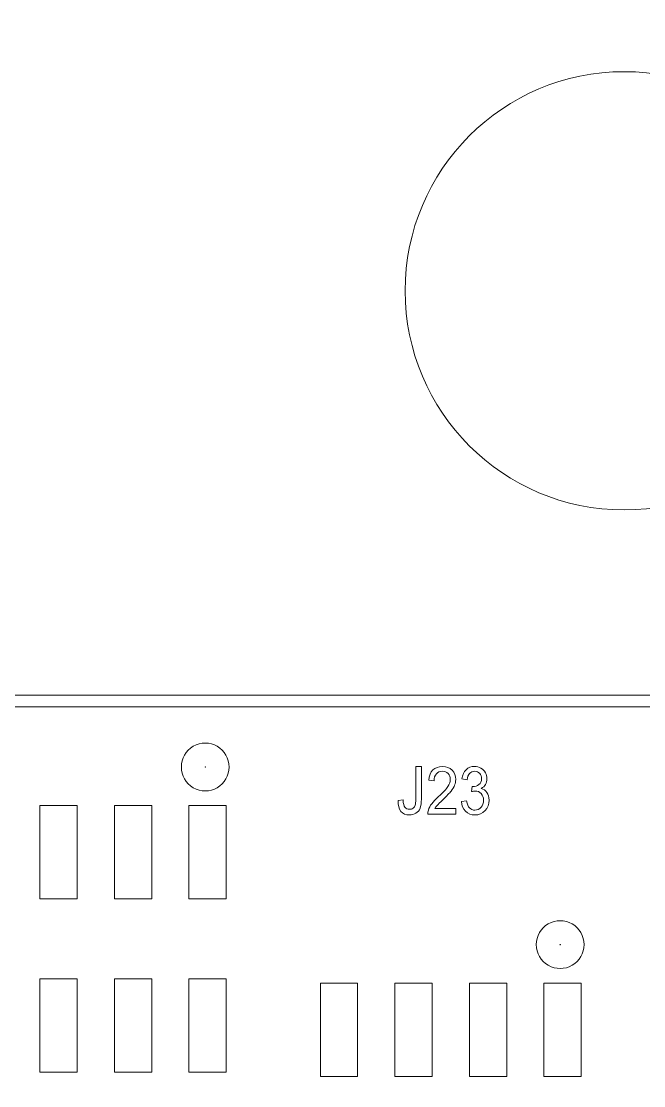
# Model space of a CAD drawing. Header units: millimetres. Extents: x -90 to 99, y -65 to 67.
# Drawn here: x 12.33 to 19.01, y 25.55 to 36.97 of the extents above; entities that cross this region are included whole.
import ezdxf

# ---------------------------------------------------------------- set-up
doc = ezdxf.new("R2010")
doc.units = ezdxf.units.MM
doc.header["$MEASUREMENT"] = 0
for name, color, linetype in [('BG_OUTLINE', 7, 'Continuous'), ('PG_SILKSCREEN_TOP', 7, 'Continuous'), ('PIN_TOP', 7, 'Continuous'), ('RD_SILKSCREEN_TOP', 7, 'Continuous')]:
    doc.layers.add(name, color=color, linetype=linetype)

msp = doc.modelspace()

# ---------------------------------------------------------------- linework, layer by layer
at = {"layer": 'BG_OUTLINE', "color": 3, "lineweight": 9}
msp.add_open_spline([(-71.7269, -61.8795), (-71.7269, -61.8795), (-71.7343, 42.2681), (-71.7343, 42.2681), (-71.7343, 42.2681), (-71.7348, 43.0066), (-71.4419, 43.715), (-70.92, 44.2375), (-70.92, 44.2375), (-70.3982, 44.76), (-69.6866, 45.0538), (-68.9482, 45.0543), (-68.9482, 45.0543), (-68.9482, 45.0543), (75.2046, 45.0543), (75.2046, 45.0543), (75.2046, 45.0543), (76.8319, 45.0552), (78.1763, 43.7805), (78.2661, 42.1556), (78.2661, 42.1556), (78.2661, 42.1556), (78.2661, 31.2814), (78.2661, 31.2814), (78.2661, 31.2814), (78.2661, 31.2814), (72.2646, 31.2814), (72.2646, 31.2814), (72.2646, 31.2814), (72.2646, 31.2814), (72.2646, 26.9814), (72.2646, 26.9814), (72.2646, 26.9814), (72.2646, 26.9814), (78.2661, 26.9814), (78.2661, 26.9814), (78.2661, 26.9814), (78.2661, 26.9814), (78.2661, 18.6553), (78.2661, 18.6553), (78.2661, 18.6553), (78.2661, 18.6553), (72.2496, 18.6553), (72.2496, 18.6553), (72.2496, 18.6553), (72.2496, 18.6553), (72.2496, 14.3553), (72.2496, 14.3553), (72.2496, 14.3553), (72.2496, 14.3553), (78.2661, 14.3553), (78.2661, 14.3553), (78.2661, 14.3553), (78.2661, 14.3553), (78.2661, 9.255), (78.2661, 9.255), (78.2661, 9.255), (78.2661, 9.255), (72.2648, 9.255), (72.2648, 9.255), (72.2648, 9.255), (72.2648, 9.255), (72.2648, 4.955), (72.2648, 4.955), (72.2648, 4.955), (72.2648, 4.955), (78.2661, 4.955), (78.2661, 4.955), (78.2661, 4.955), (78.2661, 4.955), (78.2661, -3.3762), (78.2661, -3.3762), (78.2661, -3.3762), (78.2661, -3.3762), (72.2445, -3.3762), (72.2445, -3.3762), (72.2445, -3.3762), (72.2445, -3.3762), (72.2445, -7.6762), (72.2445, -7.6762), (72.2445, -7.6762), (72.2445, -7.6762), (78.2661, -7.6762), (78.2661, -7.6762), (78.2661, -7.6762), (78.2661, -7.6762), (78.2661, -12.7615), (78.2661, -12.7615), (78.2661, -12.7615), (78.2661, -12.7615), (72.2651, -12.7615), (72.2651, -12.7615), (72.2651, -12.7615), (72.2651, -12.7615), (72.2651, -17.0615), (72.2651, -17.0615), (72.2651, -17.0615), (72.2651, -17.0615), (78.2661, -17.0615), (78.2661, -17.0615), (78.2661, -17.0615), (78.2661, -17.0615), (78.2661, -25.4097), (78.2661, -25.4097), (78.2661, -25.4097), (78.2661, -25.4097), (72.2656, -25.4097), (72.2656, -25.4097), (72.2656, -25.4097), (72.2656, -25.4097), (72.2656, -29.7097), (72.2656, -29.7097), (72.2656, -29.7097), (72.2656, -29.7097), (78.2661, -29.7097), (78.2661, -29.7097), (78.2661, -29.7097), (78.2661, -29.7097), (78.2661, -34.793), (78.2661, -34.793), (78.2661, -34.793), (78.2661, -34.793), (72.2679, -34.793), (72.2679, -34.793), (72.2679, -34.793), (72.2679, -34.793), (72.2679, -39.0929), (72.2679, -39.0929), (72.2679, -39.0929), (72.2679, -39.0929), (78.2661, -39.0929), (78.2661, -39.0929), (78.2661, -39.0929), (78.2661, -39.0929), (78.2661, -47.4269), (78.2661, -47.4269), (78.2661, -47.4269), (78.2661, -47.4269), (72.2679, -47.4269), (72.2679, -47.4269), (72.2679, -47.4269), (72.2679, -47.4269), (72.2679, -51.7269), (72.2679, -51.7269), (72.2679, -51.7269), (72.2679, -51.7269), (78.2661, -51.7269), (78.2661, -51.7269), (78.2661, -51.7269), (78.2661, -51.7269), (78.2661, -51.8138), (78.2661, -51.8138), (78.2661, -51.8138), (78.2661, -51.8138), (78.2656, -61.8468), (78.2656, -61.8468), (78.2656, -61.8468), (78.2661, -62.6669), (77.9407, -63.4536), (77.3612, -64.0339), (77.3612, -64.0339), (76.7817, -64.6142), (75.9915, -64.9405), (75.1713, -64.941), (75.1713, -64.941), (75.1713, -64.941), (-68.6609, -64.9456), (-68.6609, -64.9456), (-68.6609, -64.9456), (-69.4735, -64.9461), (-70.2531, -64.6237), (-70.8281, -64.0495), (-70.8281, -64.0495), (-71.4031, -63.4752), (-71.7264, -62.6922), (-71.7269, -61.8795)], degree=3, knots=[0, 0, 0, 0, 0.0227273, 0.0227273, 0.0227273, 0.0227273, 0.0454545, 0.0454545, 0.0454545, 0.0454545, 0.0681818, 0.0681818, 0.0681818, 0.0681818, 0.0909091, 0.0909091, 0.0909091, 0.0909091, 0.1136364, 0.1136364, 0.1136364, 0.1136364, 0.1363636, 0.1363636, 0.1363636, 0.1363636, 0.1590909, 0.1590909, 0.1590909, 0.1590909, 0.1818182, 0.1818182, 0.1818182, 0.1818182, 0.2045455, 0.2045455, 0.2045455, 0.2045455, 0.2272727, 0.2272727, 0.2272727, 0.2272727, 0.25, 0.25, 0.25, 0.25, 0.2727273, 0.2727273, 0.2727273, 0.2727273, 0.2954545, 0.2954545, 0.2954545, 0.2954545, 0.3181818, 0.3181818, 0.3181818, 0.3181818, 0.3409091, 0.3409091, 0.3409091, 0.3409091, 0.3636364, 0.3636364, 0.3636364, 0.3636364, 0.3863636, 0.3863636, 0.3863636, 0.3863636, 0.4090909, 0.4090909, 0.4090909, 0.4090909, 0.4318182, 0.4318182, 0.4318182, 0.4318182, 0.4545455, 0.4545455, 0.4545455, 0.4545455, 0.4772727, 0.4772727, 0.4772727, 0.4772727, 0.5, 0.5, 0.5, 0.5, 0.5227273, 0.5227273, 0.5227273, 0.5227273, 0.5454545, 0.5454545, 0.5454545, 0.5454545, 0.5681818, 0.5681818, 0.5681818, 0.5681818, 0.5909091, 0.5909091, 0.5909091, 0.5909091, 0.6136364, 0.6136364, 0.6136364, 0.6136364, 0.6363636, 0.6363636, 0.6363636, 0.6363636, 0.6590909, 0.6590909, 0.6590909, 0.6590909, 0.6818182, 0.6818182, 0.6818182, 0.6818182, 0.7045455, 0.7045455, 0.7045455, 0.7045455, 0.7272727, 0.7272727, 0.7272727, 0.7272727, 0.75, 0.75, 0.75, 0.75, 0.7727273, 0.7727273, 0.7727273, 0.7727273, 0.7954545, 0.7954545, 0.7954545, 0.7954545, 0.8181818, 0.8181818, 0.8181818, 0.8181818, 0.8409091, 0.8409091, 0.8409091, 0.8409091, 0.8636364, 0.8636364, 0.8636364, 0.8636364, 0.8863636, 0.8863636, 0.8863636, 0.8863636, 0.9090909, 0.9090909, 0.9090909, 0.9090909, 0.9318182, 0.9318182, 0.9318182, 0.9318182, 0.9545455, 0.9545455, 0.9545455, 0.9545455, 0.9772727, 0.9772727, 0.9772727, 0.9772727, 1, 1, 1, 1], dxfattribs=at)
at = {"layer": 'PG_SILKSCREEN_TOP', "color": 6, "lineweight": 9}
for points, knots in [([(21.717, 29.7434), (21.717, 29.7434), (21.717, 29.6164), (21.717, 29.6164), (21.717, 29.6164), (21.717, 29.6164), (-9.1227, 29.6164), (-9.1227, 29.6164), (-9.1227, 29.6164), (-9.1227, 29.6164), (-9.1227, 29.7434), (-9.1227, 29.7434), (-9.1227, 29.7434), (-9.1227, 29.7434), (21.717, 29.7434), (21.717, 29.7434)], [0, 0, 0, 0, 0.25, 0.25, 0.25, 0.25, 0.5, 0.5, 0.5, 0.5, 0.75, 0.75, 0.75, 0.75, 1, 1, 1, 1]), ([(14.045, 28.9725), (14.045, 29.0642), (14.0939, 29.1489), (14.1732, 29.1947), (14.1732, 29.1947), (14.2526, 29.2405), (14.3504, 29.2405), (14.4298, 29.1947), (14.4298, 29.1947), (14.5091, 29.1489), (14.558, 29.0642), (14.558, 28.9725)], [0, 0, 0, 0, 0.3333333, 0.3333333, 0.3333333, 0.3333333, 0.6666667, 0.6666667, 0.6666667, 0.6666667, 1, 1, 1, 1]), ([(14.558, 28.9725), (14.558, 28.8809), (14.5091, 28.7962), (14.4298, 28.7503), (14.4298, 28.7503), (14.3504, 28.7045), (14.2526, 28.7045), (14.1732, 28.7503), (14.1732, 28.7503), (14.0939, 28.7962), (14.045, 28.8809), (14.045, 28.9725)], [0, 0, 0, 0, 0.3333333, 0.3333333, 0.3333333, 0.3333333, 0.6666667, 0.6666667, 0.6666667, 0.6666667, 1, 1, 1, 1]), ([(14.304, 28.9725), (14.304, 28.9734), (14.3036, 28.9743), (14.3028, 28.9747), (14.3028, 28.9747), (14.302, 28.9752), (14.301, 28.9752), (14.3002, 28.9747), (14.3002, 28.9747), (14.2995, 28.9743), (14.299, 28.9734), (14.299, 28.9725)], [0, 0, 0, 0, 0.3333333, 0.3333333, 0.3333333, 0.3333333, 0.6666667, 0.6666667, 0.6666667, 0.6666667, 1, 1, 1, 1]), ([(14.299, 28.9725), (14.299, 28.9716), (14.2995, 28.9708), (14.3002, 28.9703), (14.3002, 28.9703), (14.301, 28.9699), (14.302, 28.9699), (14.3028, 28.9703), (14.3028, 28.9703), (14.3036, 28.9708), (14.304, 28.9716), (14.304, 28.9725)], [0, 0, 0, 0, 0.3333333, 0.3333333, 0.3333333, 0.3333333, 0.6666667, 0.6666667, 0.6666667, 0.6666667, 1, 1, 1, 1]), ([(17.855, 27.0678), (17.855, 27.1594), (17.9039, 27.2441), (17.9832, 27.2899), (17.9832, 27.2899), (18.0626, 27.3358), (18.1604, 27.3358), (18.2398, 27.2899), (18.2398, 27.2899), (18.3191, 27.2441), (18.368, 27.1594), (18.368, 27.0678)], [0, 0, 0, 0, 0.3333333, 0.3333333, 0.3333333, 0.3333333, 0.6666667, 0.6666667, 0.6666667, 0.6666667, 1, 1, 1, 1]), ([(18.368, 27.0678), (18.368, 26.9761), (18.3191, 26.8914), (18.2398, 26.8456), (18.2398, 26.8456), (18.1604, 26.7998), (18.0626, 26.7998), (17.9832, 26.8456), (17.9832, 26.8456), (17.9039, 26.8914), (17.855, 26.9761), (17.855, 27.0678)], [0, 0, 0, 0, 0.3333333, 0.3333333, 0.3333333, 0.3333333, 0.6666667, 0.6666667, 0.6666667, 0.6666667, 1, 1, 1, 1]), ([(18.114, 27.0678), (18.114, 27.0687), (18.1136, 27.0695), (18.1128, 27.07), (18.1128, 27.07), (18.112, 27.0704), (18.111, 27.0704), (18.1102, 27.07), (18.1102, 27.07), (18.1095, 27.0695), (18.109, 27.0687), (18.109, 27.0678)], [0, 0, 0, 0, 0.3333333, 0.3333333, 0.3333333, 0.3333333, 0.6666667, 0.6666667, 0.6666667, 0.6666667, 1, 1, 1, 1]), ([(18.109, 27.0678), (18.109, 27.0669), (18.1095, 27.066), (18.1102, 27.0656), (18.1102, 27.0656), (18.111, 27.0651), (18.112, 27.0651), (18.1128, 27.0656), (18.1128, 27.0656), (18.1136, 27.066), (18.114, 27.0669), (18.114, 27.0678)], [0, 0, 0, 0, 0.3333333, 0.3333333, 0.3333333, 0.3333333, 0.6666667, 0.6666667, 0.6666667, 0.6666667, 1, 1, 1, 1])]:
    msp.add_open_spline(points, degree=3, knots=knots, dxfattribs=at)
at = {"layer": 'PIN_TOP', "lineweight": 9}
for points in [[(21.1471, 34.0799), (21.1471, 35.3778), (20.0949, 36.43), (18.7971, 36.43), (18.7971, 36.43), (17.4992, 36.43), (16.447, 35.3778), (16.447, 34.08), (16.447, 34.08), (16.447, 32.7821), (17.4992, 31.7299), (18.797, 31.7299), (18.797, 31.7299), (20.0949, 31.7299), (21.1471, 32.7821), (21.1471, 34.0799)], [(12.5269, 28.5581), (12.5269, 28.5581), (12.927, 28.5581), (12.927, 28.5581), (12.927, 28.5581), (12.927, 28.5581), (12.927, 27.5581), (12.927, 27.5581), (12.927, 27.5581), (12.927, 27.5581), (12.5269, 27.5581), (12.5269, 27.5581), (12.5269, 27.5581), (12.5269, 27.5581), (12.5269, 28.5581), (12.5269, 28.5581)], [(13.3268, 28.5581), (13.3268, 28.5581), (13.7268, 28.5581), (13.7268, 28.5581), (13.7268, 28.5581), (13.7268, 28.5581), (13.7268, 27.5581), (13.7268, 27.5581), (13.7268, 27.5581), (13.7268, 27.5581), (13.3268, 27.5581), (13.3268, 27.5581), (13.3268, 27.5581), (13.3268, 27.5581), (13.3268, 28.5581), (13.3268, 28.5581)], [(14.1269, 28.5581), (14.1269, 28.5581), (14.5269, 28.5581), (14.5269, 28.5581), (14.5269, 28.5581), (14.5269, 28.5581), (14.5269, 27.5581), (14.5269, 27.5581), (14.5269, 27.5581), (14.5269, 27.5581), (14.1269, 27.5581), (14.1269, 27.5581), (14.1269, 27.5581), (14.1269, 27.5581), (14.1269, 28.5581), (14.1269, 28.5581)], [(12.5269, 26.7001), (12.5269, 26.7001), (12.927, 26.7001), (12.927, 26.7001), (12.927, 26.7001), (12.927, 26.7001), (12.927, 25.7001), (12.927, 25.7001), (12.927, 25.7001), (12.927, 25.7001), (12.5269, 25.7001), (12.5269, 25.7001), (12.5269, 25.7001), (12.5269, 25.7001), (12.5269, 26.7001), (12.5269, 26.7001)], [(13.3268, 26.7001), (13.3268, 26.7001), (13.7268, 26.7001), (13.7268, 26.7001), (13.7268, 26.7001), (13.7268, 26.7001), (13.7268, 25.7001), (13.7268, 25.7001), (13.7268, 25.7001), (13.7268, 25.7001), (13.3268, 25.7001), (13.3268, 25.7001), (13.3268, 25.7001), (13.3268, 25.7001), (13.3268, 26.7001), (13.3268, 26.7001)], [(14.1269, 26.7001), (14.1269, 26.7001), (14.5269, 26.7001), (14.5269, 26.7001), (14.5269, 26.7001), (14.5269, 26.7001), (14.5269, 25.7001), (14.5269, 25.7001), (14.5269, 25.7001), (14.5269, 25.7001), (14.1269, 25.7001), (14.1269, 25.7001), (14.1269, 25.7001), (14.1269, 25.7001), (14.1269, 26.7001), (14.1269, 26.7001)], [(15.5368, 26.6534), (15.5368, 26.6534), (15.9369, 26.6534), (15.9369, 26.6534), (15.9369, 26.6534), (15.9369, 26.6534), (15.9369, 25.6534), (15.9369, 25.6534), (15.9369, 25.6534), (15.9369, 25.6534), (15.5368, 25.6534), (15.5368, 25.6534), (15.5368, 25.6534), (15.5368, 25.6534), (15.5368, 26.6534), (15.5368, 26.6534)], [(16.3369, 26.6534), (16.3369, 26.6534), (16.737, 26.6534), (16.737, 26.6534), (16.737, 26.6534), (16.737, 26.6534), (16.737, 25.6534), (16.737, 25.6534), (16.737, 25.6534), (16.737, 25.6534), (16.3369, 25.6534), (16.3369, 25.6534), (16.3369, 25.6534), (16.3369, 25.6534), (16.3369, 26.6534), (16.3369, 26.6534)], [(17.1368, 26.6534), (17.1368, 26.6534), (17.5368, 26.6534), (17.5368, 26.6534), (17.5368, 26.6534), (17.5368, 26.6534), (17.5368, 25.6534), (17.5368, 25.6534), (17.5368, 25.6534), (17.5368, 25.6534), (17.1368, 25.6534), (17.1368, 25.6534), (17.1368, 25.6534), (17.1368, 25.6534), (17.1368, 26.6534), (17.1368, 26.6534)], [(17.9369, 26.6534), (17.9369, 26.6534), (18.3369, 26.6534), (18.3369, 26.6534), (18.3369, 26.6534), (18.3369, 26.6534), (18.3369, 25.6534), (18.3369, 25.6534), (18.3369, 25.6534), (18.3369, 25.6534), (17.9369, 25.6534), (17.9369, 25.6534), (17.9369, 25.6534), (17.9369, 25.6534), (17.9369, 26.6534), (17.9369, 26.6534)]]:
    msp.add_open_spline(points, degree=3, knots=[0, 0, 0, 0, 0.25, 0.25, 0.25, 0.25, 0.5, 0.5, 0.5, 0.5, 0.75, 0.75, 0.75, 0.75, 1, 1, 1, 1], dxfattribs=at)
at = {"layer": 'RD_SILKSCREEN_TOP', "color": 8, "lineweight": 9}
for points, knots in [([(16.3711, 28.6116), (16.3711, 28.6116), (16.4254, 28.6199), (16.4254, 28.6199), (16.4254, 28.6199), (16.4268, 28.581), (16.4333, 28.5543), (16.4449, 28.54), (16.4449, 28.54), (16.4565, 28.5257), (16.4725, 28.5185), (16.4929, 28.5185), (16.4929, 28.5185), (16.5081, 28.5185), (16.5211, 28.5223), (16.532, 28.5302), (16.532, 28.5302), (16.543, 28.5379), (16.5505, 28.5484), (16.5546, 28.5617), (16.5546, 28.5617), (16.5588, 28.5751), (16.5608, 28.5963), (16.5608, 28.6255), (16.5608, 28.6255), (16.5608, 28.6255), (16.5608, 28.9762), (16.5608, 28.9762), (16.5608, 28.9762), (16.5608, 28.9762), (16.621, 28.9762), (16.621, 28.9762), (16.621, 28.9762), (16.621, 28.9762), (16.621, 28.6293), (16.621, 28.6293), (16.621, 28.6293), (16.621, 28.5867), (16.6165, 28.5536), (16.6073, 28.5303), (16.6073, 28.5303), (16.598, 28.5069), (16.5834, 28.4891), (16.5635, 28.4768), (16.5635, 28.4768), (16.5435, 28.4646), (16.5201, 28.4584), (16.4932, 28.4584), (16.4932, 28.4584), (16.4533, 28.4584), (16.4229, 28.4712), (16.4015, 28.497), (16.4015, 28.497), (16.3804, 28.5227), (16.3703, 28.5609), (16.3711, 28.6116)], [0, 0, 0, 0, 0.0714286, 0.0714286, 0.0714286, 0.0714286, 0.1428571, 0.1428571, 0.1428571, 0.1428571, 0.2142857, 0.2142857, 0.2142857, 0.2142857, 0.2857143, 0.2857143, 0.2857143, 0.2857143, 0.3571429, 0.3571429, 0.3571429, 0.3571429, 0.4285714, 0.4285714, 0.4285714, 0.4285714, 0.5, 0.5, 0.5, 0.5, 0.5714286, 0.5714286, 0.5714286, 0.5714286, 0.6428571, 0.6428571, 0.6428571, 0.6428571, 0.7142857, 0.7142857, 0.7142857, 0.7142857, 0.7857143, 0.7857143, 0.7857143, 0.7857143, 0.8571429, 0.8571429, 0.8571429, 0.8571429, 0.9285714, 0.9285714, 0.9285714, 0.9285714, 1, 1, 1, 1]), ([(16.99, 28.5272), (16.99, 28.5272), (16.99, 28.4671), (16.99, 28.4671), (16.99, 28.4671), (16.99, 28.4671), (16.6896, 28.4671), (16.6896, 28.4671), (16.6896, 28.4671), (16.6891, 28.4822), (16.6913, 28.4966), (16.696, 28.5105), (16.696, 28.5105), (16.7036, 28.5335), (16.7159, 28.556), (16.7327, 28.5783), (16.7327, 28.5783), (16.7497, 28.6004), (16.774, 28.6262), (16.8057, 28.6553), (16.8057, 28.6553), (16.8552, 28.7007), (16.8886, 28.7366), (16.906, 28.7632), (16.906, 28.7632), (16.9233, 28.7896), (16.932, 28.8148), (16.932, 28.8383), (16.932, 28.8383), (16.932, 28.8631), (16.924, 28.884), (16.9083, 28.9011), (16.9083, 28.9011), (16.8924, 28.918), (16.8718, 28.9265), (16.8464, 28.9265), (16.8464, 28.9265), (16.8195, 28.9265), (16.7981, 28.9175), (16.782, 28.8994), (16.782, 28.8994), (16.7657, 28.8814), (16.7576, 28.8564), (16.7574, 28.8245), (16.7574, 28.8245), (16.7574, 28.8245), (16.7, 28.831), (16.7, 28.831), (16.7, 28.831), (16.704, 28.879), (16.7188, 28.9155), (16.7444, 28.9406), (16.7444, 28.9406), (16.77, 28.9658), (16.8045, 28.9783), (16.8477, 28.9783), (16.8477, 28.9783), (16.8913, 28.9783), (16.9257, 28.9647), (16.9512, 28.9377), (16.9512, 28.9377), (16.9767, 28.9105), (16.9894, 28.877), (16.9894, 28.8369), (16.9894, 28.8369), (16.9894, 28.8165), (16.9857, 28.7965), (16.9782, 28.7768), (16.9782, 28.7768), (16.9707, 28.7572), (16.9583, 28.7364), (16.9411, 28.7147), (16.9411, 28.7147), (16.9239, 28.6929), (16.8952, 28.663), (16.8551, 28.6251), (16.8551, 28.6251), (16.8216, 28.5936), (16.8001, 28.5722), (16.7907, 28.561), (16.7907, 28.561), (16.7811, 28.5498), (16.7732, 28.5386), (16.767, 28.5272), (16.767, 28.5272), (16.767, 28.5272), (16.99, 28.5272), (16.99, 28.5272)], [0, 0, 0, 0, 0.0454545, 0.0454545, 0.0454545, 0.0454545, 0.0909091, 0.0909091, 0.0909091, 0.0909091, 0.1363636, 0.1363636, 0.1363636, 0.1363636, 0.1818182, 0.1818182, 0.1818182, 0.1818182, 0.2272727, 0.2272727, 0.2272727, 0.2272727, 0.2727273, 0.2727273, 0.2727273, 0.2727273, 0.3181818, 0.3181818, 0.3181818, 0.3181818, 0.3636364, 0.3636364, 0.3636364, 0.3636364, 0.4090909, 0.4090909, 0.4090909, 0.4090909, 0.4545455, 0.4545455, 0.4545455, 0.4545455, 0.5, 0.5, 0.5, 0.5, 0.5454545, 0.5454545, 0.5454545, 0.5454545, 0.5909091, 0.5909091, 0.5909091, 0.5909091, 0.6363636, 0.6363636, 0.6363636, 0.6363636, 0.6818182, 0.6818182, 0.6818182, 0.6818182, 0.7272727, 0.7272727, 0.7272727, 0.7272727, 0.7727273, 0.7727273, 0.7727273, 0.7727273, 0.8181818, 0.8181818, 0.8181818, 0.8181818, 0.8636364, 0.8636364, 0.8636364, 0.8636364, 0.9090909, 0.9090909, 0.9090909, 0.9090909, 0.9545455, 0.9545455, 0.9545455, 0.9545455, 1, 1, 1, 1]), ([(17.0501, 28.6015), (17.0501, 28.6015), (17.1058, 28.6098), (17.1058, 28.6098), (17.1058, 28.6098), (17.1123, 28.5744), (17.1232, 28.5489), (17.1386, 28.5332), (17.1386, 28.5332), (17.154, 28.5176), (17.1728, 28.5098), (17.1948, 28.5098), (17.1948, 28.5098), (17.2211, 28.5098), (17.2433, 28.52), (17.2614, 28.5404), (17.2614, 28.5404), (17.2794, 28.5607), (17.2885, 28.586), (17.2885, 28.6161), (17.2885, 28.6161), (17.2885, 28.6448), (17.2802, 28.6685), (17.2634, 28.6871), (17.2634, 28.6871), (17.2466, 28.7057), (17.2254, 28.7151), (17.1995, 28.7151), (17.1995, 28.7151), (17.1889, 28.7151), (17.1758, 28.7127), (17.1601, 28.7081), (17.1601, 28.7081), (17.1601, 28.7081), (17.1663, 28.763), (17.1663, 28.763), (17.1663, 28.763), (17.1701, 28.7625), (17.173, 28.7622), (17.1754, 28.7622), (17.1754, 28.7622), (17.1991, 28.7622), (17.2205, 28.7692), (17.2395, 28.7831), (17.2395, 28.7831), (17.2586, 28.797), (17.268, 28.8184), (17.268, 28.8474), (17.268, 28.8474), (17.268, 28.8702), (17.2611, 28.8893), (17.2472, 28.9043), (17.2472, 28.9043), (17.2334, 28.9193), (17.2155, 28.9269), (17.1936, 28.9269), (17.1936, 28.9269), (17.1719, 28.9269), (17.1538, 28.9192), (17.1394, 28.904), (17.1394, 28.904), (17.1249, 28.8887), (17.1155, 28.8657), (17.1114, 28.8351), (17.1114, 28.8351), (17.1114, 28.8351), (17.0557, 28.8463), (17.0557, 28.8463), (17.0557, 28.8463), (17.0624, 28.8882), (17.078, 28.9207), (17.1021, 28.9437), (17.1021, 28.9437), (17.1263, 28.9667), (17.1564, 28.9783), (17.1924, 28.9783), (17.1924, 28.9783), (17.2171, 28.9783), (17.24, 28.9723), (17.2609, 28.9604), (17.2609, 28.9604), (17.2817, 28.9485), (17.2977, 28.9322), (17.3088, 28.9116), (17.3088, 28.9116), (17.3198, 28.891), (17.3255, 28.8692), (17.3255, 28.8459), (17.3255, 28.8459), (17.3255, 28.824), (17.3202, 28.804), (17.3096, 28.7858), (17.3096, 28.7858), (17.299, 28.7678), (17.2834, 28.7535), (17.2628, 28.7428), (17.2628, 28.7428), (17.2896, 28.7359), (17.3105, 28.7215), (17.3255, 28.6995), (17.3255, 28.6995), (17.3403, 28.6777), (17.3477, 28.6504), (17.3477, 28.6175), (17.3477, 28.6175), (17.3477, 28.5731), (17.3333, 28.5354), (17.3043, 28.5044), (17.3043, 28.5044), (17.2754, 28.4735), (17.2388, 28.4581), (17.1946, 28.4581), (17.1946, 28.4581), (17.1546, 28.4581), (17.1215, 28.4714), (17.0952, 28.498), (17.0952, 28.498), (17.0688, 28.5246), (17.0538, 28.5591), (17.0501, 28.6015)], [0, 0, 0, 0, 0.0333333, 0.0333333, 0.0333333, 0.0333333, 0.0666667, 0.0666667, 0.0666667, 0.0666667, 0.1, 0.1, 0.1, 0.1, 0.1333333, 0.1333333, 0.1333333, 0.1333333, 0.1666667, 0.1666667, 0.1666667, 0.1666667, 0.2, 0.2, 0.2, 0.2, 0.2333333, 0.2333333, 0.2333333, 0.2333333, 0.2666667, 0.2666667, 0.2666667, 0.2666667, 0.3, 0.3, 0.3, 0.3, 0.3333333, 0.3333333, 0.3333333, 0.3333333, 0.3666667, 0.3666667, 0.3666667, 0.3666667, 0.4, 0.4, 0.4, 0.4, 0.4333333, 0.4333333, 0.4333333, 0.4333333, 0.4666667, 0.4666667, 0.4666667, 0.4666667, 0.5, 0.5, 0.5, 0.5, 0.5333333, 0.5333333, 0.5333333, 0.5333333, 0.5666667, 0.5666667, 0.5666667, 0.5666667, 0.6, 0.6, 0.6, 0.6, 0.6333333, 0.6333333, 0.6333333, 0.6333333, 0.6666667, 0.6666667, 0.6666667, 0.6666667, 0.7, 0.7, 0.7, 0.7, 0.7333333, 0.7333333, 0.7333333, 0.7333333, 0.7666667, 0.7666667, 0.7666667, 0.7666667, 0.8, 0.8, 0.8, 0.8, 0.8333333, 0.8333333, 0.8333333, 0.8333333, 0.8666667, 0.8666667, 0.8666667, 0.8666667, 0.9, 0.9, 0.9, 0.9, 0.9333333, 0.9333333, 0.9333333, 0.9333333, 0.9666667, 0.9666667, 0.9666667, 0.9666667, 1, 1, 1, 1])]:
    msp.add_open_spline(points, degree=3, knots=knots, dxfattribs=at)

doc.saveas('drawing.dxf')
